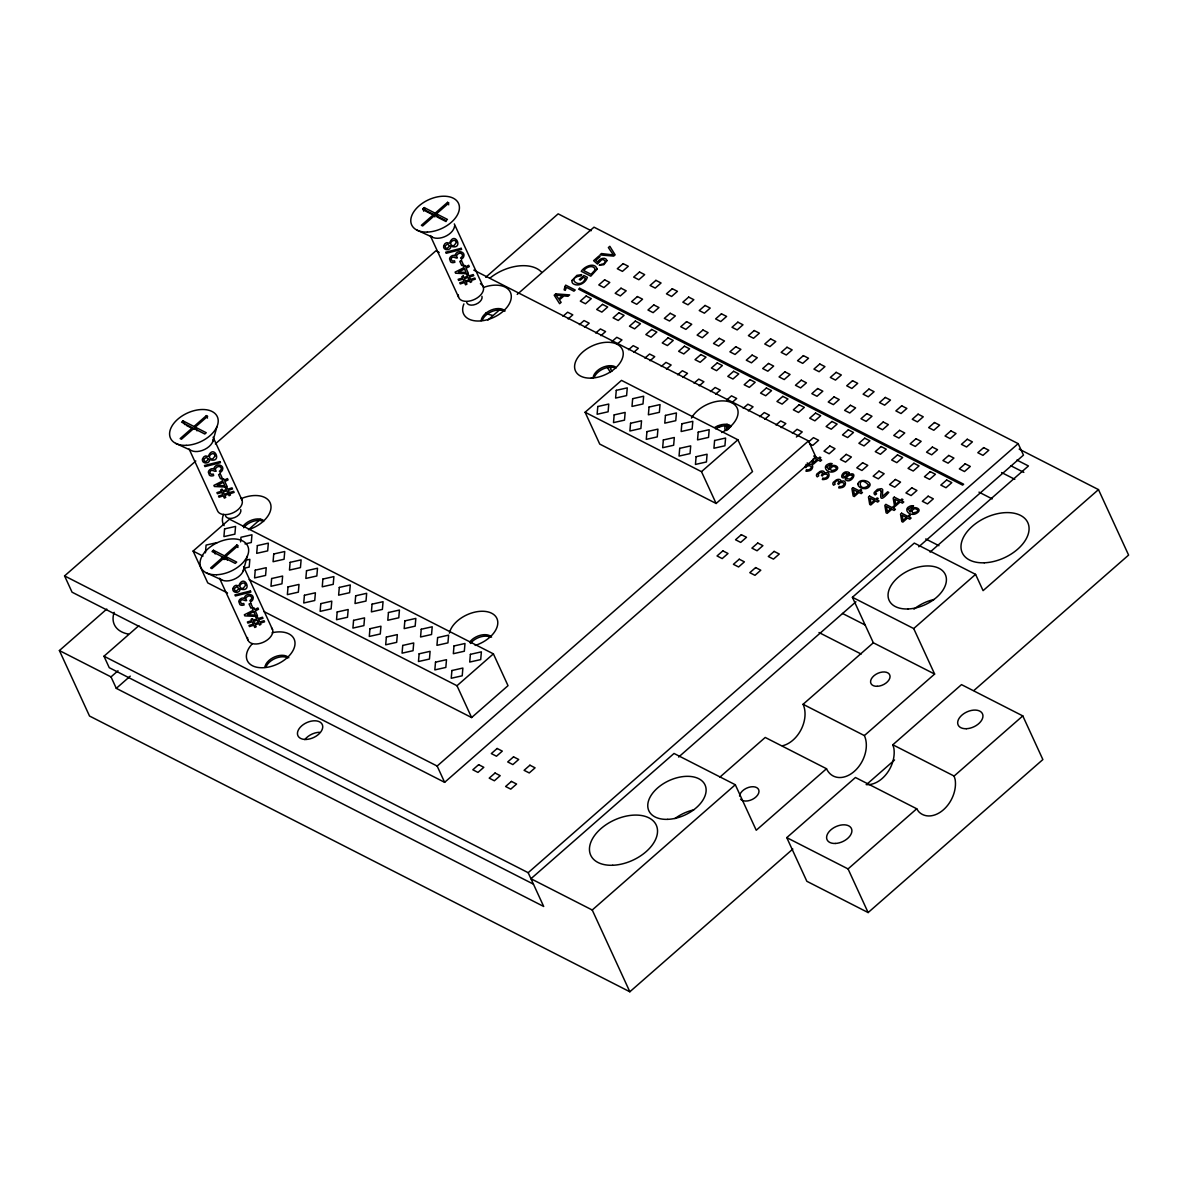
<?xml version="1.0" encoding="UTF-8"?>
<svg xmlns="http://www.w3.org/2000/svg" width="1188" height="1188" viewBox="0 0 1188 1188"><rect width="100%" height="100%" fill="white"/><g stroke="black" fill="none" stroke-linecap="round" stroke-linejoin="round"><path stroke-width="1.5" d="M205.42 552.821L206.088 545.084L217.077 542.619M240.57 541.891L240.971 537.258L251.96 534.778L251.292 542.515L245.01 543.926M727.071 424.175L726.551 428.482L729.194 426.18M725.408 424.591C723.923 430.041 725.229 433.635 730.575 426.522M212.711 441.802L216.973 426.596M243.154 571.176L247.416 555.969M423.908 211.33L422.779 208.865L424.235 207.588L435.194 213.187L436.902 216.884M183.026 420.879L181.556 422.156L192.53 427.754L180.16 438.58L181.437 439.248L193.822 428.408L204.796 434.006L206.252 432.729L195.278 427.131L207.662 416.29L206.37 415.637L193.986 426.477L183.026 420.879L184.719 424.576M434.882 216.929L433.739 214.464L421.369 225.304L422.646 225.958L435.031 215.117L446.005 220.716L447.46 219.438L436.486 213.84L448.871 202.999L447.579 202.346L435.194 213.187M473.819 270.136L808.493 440.926L815.978 457.202L444.639 782.328L72.052 592.188L64.568 575.913L195.797 461.018M215.34 443.911L435.907 250.787L439.204 252.465M792.841 849.049L629.848 991.772L89.516 716.022L59.4 650.549L106.772 609.073M485.714 277.294L558.152 213.855L591.208 230.724M227.532 592.99L207.752 582.892L193.109 551.069L229.522 519.201L493.391 653.86L508.019 685.669L471.621 717.552L263.825 611.508M226.136 559.548L224.428 555.85L213.469 550.252L212.013 551.529L222.973 557.127L224.116 559.593M533.442 884.154L109.251 667.686L103.98 656.221L138.877 625.66M249.168 529.091L260.335 519.319M487.897 320.077L500.46 309.073M517.211 294.401L594 227.175L1018.19 443.644L1023.462 455.123L918.755 546.792M222.973 557.127L210.603 567.968L211.895 568.621L224.265 557.781L235.239 563.379L236.694 562.102L225.72 556.504L238.105 545.663L236.813 545.01L224.428 555.85M59.4 650.549L111.019 676.893L117.998 670.774M111.019 676.893L116.29 688.357L130.249 676.135M562.978 316.29L567.641 312.206L572.794 314.85L568.146 318.919M579.373 324.651L584.021 320.567L589.189 323.21L584.526 327.294M595.752 333.011L600.415 328.942L605.568 331.571L600.92 335.655M612.147 341.372L616.795 337.303L621.963 339.931L617.3 344.015M628.526 349.747L633.189 345.663L638.342 348.292L633.694 352.376M612.548 366.661L610.305 368.636L611.998 371.131M644.921 358.108L649.569 354.024L654.736 356.652L650.074 360.736M585.105 412.266L621.502 380.383L737.897 439.783L752.524 471.591L716.126 503.474L599.732 444.074L585.105 412.266L701.484 471.666L716.126 503.474M661.3 366.468L665.963 362.385L671.131 365.013L666.468 369.097M677.695 374.829L682.343 370.745L687.51 373.388L682.848 377.457M694.074 383.189L698.737 379.106L703.905 381.749L699.242 385.833M710.469 391.55L715.117 387.481L720.284 390.11L715.621 394.193M726.848 399.911L731.511 395.842L736.679 398.47L732.016 402.554M743.243 408.286L747.905 404.202L753.058 406.831L748.395 410.914M759.622 416.646L764.285 412.563L769.453 415.191L764.79 419.275M249.183 579.685L456.994 685.728L493.391 653.86M701.484 471.666L737.897 439.783M776.016 425.007L780.679 420.923L785.832 423.567L781.169 427.635M792.396 433.368L797.059 429.284L802.227 431.927L796.391 437.021M64.568 575.913L437.154 766.052L808.493 440.926M808.79 441.728L813.453 437.644L818.606 440.288L812.785 445.381L810.201 444.074M103.98 656.221L528.17 872.69L1018.19 443.644M719.75 777.249L765.221 737.451L826.506 768.725A26.789 19.067 -63 0 0 854.291 771.383A26.789 19.067 -63 0 0 864.374 735.58L934.629 674.056L873.343 642.782L852.405 597.282L914.3 543.094L975.586 574.368L983.085 590.644L1098.484 489.605L1128.6 555.078L973.952 690.48M678.63 757.038L855.939 601.796M930.1 552.093L1028.452 465.963L1016.898 460.068M782.343 745.812A26.789 19.067 -63 0 0 803.073 704.291L873.343 642.782M735.313 784.748L674.027 753.459L530.947 878.734L592.233 910.008L735.313 784.748L756.236 830.249L826.506 768.725M852.405 597.282L913.706 628.556L975.586 574.368M786.768 837.629L855.449 777.501L916.735 808.776L918.576 811.553A26.789 19.067 -63 0 0 943.42 809.8A26.789 19.067 -63 0 0 955.152 779.536L954.113 776.046L892.827 744.772L961.508 684.63L1022.794 715.904L1042.871 759.563L868.131 912.562L806.845 881.288L786.768 837.629L848.054 868.918L868.131 912.562M866.676 784.392L894.549 760.008M848.054 868.918L916.735 808.776M954.113 776.046L1022.794 715.904M720.774 425.853L719.289 426.967L718.443 426.076M245.144 560.394L249.851 559.34L249.183 567.077L244.476 568.131M851.469 475.111L852.271 475.512A2.851 1.752 -24.7 0 1 852.657 476.522L850.252 479.016L847.133 478.853A2.881 1.767 -24.7 0 1 847.326 476.655L848.232 475.839A2.985 1.827 -24.7 0 1 851.469 475.111M416.914 230.086L432.462 237.229M175.705 443.376L191.238 450.519A13.395 8.212 -24.7 0 0 204.841 449.361A13.395 8.212 -24.7 0 0 213.335 439.397M206.148 572.75L221.696 579.893M1019.17 449.123L1098.484 489.605M1010.632 465.651L1023.833 472.379M1001.588 472.542L1014.804 479.284M978.986 492.144L992.218 498.901M422.779 208.865L433.739 214.464M432.194 214.479L425.928 211.286L424.235 207.588M446.02 221.547L438.194 217.538L436.486 213.84M813.691 456.014L818.324 458.375L819.765 457.098L820.849 457.647L819.393 458.924L821.665 460.083L820.344 461.241L818.072 460.068L813.409 464.152L812.34 463.602L811.835 460.632M814.136 458.063L817.002 459.533L813.646 462.474L813.023 459.043M925.719 538.966L938.936 545.708M842.485 613.439L865.176 625.022M819.007 632.536L861.152 654.039M803.073 704.291L864.374 735.58M186.293 425.378L194.119 429.373M221.443 557.142L224.577 558.746M193.109 551.069L203.014 556.118M116.29 688.357L543.703 906.474L528.17 872.69M806.162 464.33L805.004 467.003L805.88 467.656C806.904 464.374 813.869 465.622 810.409 468.829A2.703 1.648 -24.7 0 1 807.602 469.884L806.444 469.72L805.954 471.146A4.485 2.747 -24.7 0 0 808.271 471.012C814.24 470.7 814.27 461.152 807.662 465.206L807.959 464.463A3.208 1.975 -24.7 0 0 807.216 462.919M606.905 366.81L610.498 372.453M913.706 628.556L934.629 674.056M447.579 202.346L448.708 204.811M454.306 223.908L483.323 286.976M430.294 235.64L458.538 297.059M592.233 910.008L629.848 991.772M456.994 685.728L471.621 717.552M437.154 766.052L444.639 782.328M206.37 415.637L207.499 418.102M213.098 437.199L242.114 500.267M195.278 427.131L196.985 430.828M193.986 426.477L195.114 428.942M236.813 545.01L237.942 547.475M243.555 566.572L272.557 629.64M189.085 448.93L217.33 510.35A13.395 8.212 -24.7 0 0 233.843 512.429A13.395 8.212 -24.7 0 0 241.03 498.411M225.72 556.504L227.428 560.201M213.469 550.252L215.162 553.95M219.528 578.304L247.772 639.723M892.827 744.772L893.866 748.247A26.789 19.067 -63 0 1 866.156 784.6M240.748 509.607A8.242 5.049 -24.7 0 1 234.675 517.537A8.242 5.049 -24.7 0 1 225.497 515.815M454.544 226.121A13.395 8.212 -24.7 0 1 444.446 236.798A13.395 8.212 -24.7 0 1 430.605 235.848M480.398 283.739A13.395 8.212 -24.7 0 1 475.051 299.153A13.395 8.212 -24.7 0 1 458.301 294.847M481.957 296.317A8.242 5.049 -24.7 0 1 475.883 304.247A8.242 5.049 -24.7 0 1 466.706 302.524M243.778 568.785A13.395 8.212 -24.7 0 1 233.694 579.462A13.395 8.212 -24.7 0 1 219.839 578.511M271.488 627.784A13.395 8.212 -24.7 0 1 262.697 642.53A13.395 8.212 -24.7 0 1 247.549 637.511M304.811 739.604A13.395 8.212 -24.7 0 1 319.379 732.268M128.319 634.065A36.071 22.112 -24.7 0 1 114.167 612.34M492.381 315.31A36.071 22.112 -24.7 0 1 485.669 313.097M489.931 278.111A36.071 22.112 -24.7 0 1 541.609 272.215M674.947 818.577A30.918 18.949 -24.7 0 1 693.688 809.889M914.003 609.162A30.918 18.949 -24.7 0 1 933.961 599.509M739.545 796.064A10.306 6.311 -24.7 0 1 753.133 786.723A10.306 6.311 -24.7 0 1 756.325 796.613A10.306 6.311 -24.7 0 1 740.555 799.197M272.156 632.729A25.765 15.786 -24.7 0 1 294.075 648.202A25.765 15.786 -24.7 0 1 259.103 667.611A25.765 15.786 -24.7 0 1 252.331 643.748M241.832 498.366A25.765 15.786 -24.7 0 1 270.79 504.781A25.765 15.786 -24.7 0 1 248.411 529.7M224.087 525.631A25.765 15.786 -24.7 0 1 223.626 514.3M483.679 287.392A25.765 15.786 -24.7 0 1 511.3 296.896A25.765 15.786 -24.7 0 1 482.877 320.671A25.765 15.786 -24.7 0 1 463.914 303.92M691.446 418.087A25.765 15.786 -24.7 0 1 731.6 402.702A25.765 15.786 -24.7 0 1 721.695 432.521M449.42 633.13A25.765 15.786 -24.7 0 1 475.289 612.028A25.765 15.786 -24.7 0 1 497.802 622.75A25.765 15.786 -24.7 0 1 475.185 645.426M266.186 666.542A13.395 8.212 -24.7 0 1 287.644 657.81M470.418 643.48A13.395 8.212 -24.7 0 1 490.421 637.184M482.462 319.795A13.395 8.212 -24.7 0 1 503.935 311.078M243.629 527.754A13.395 8.212 -24.7 0 1 263.647 521.458M242.961 526.269A13.395 8.212 -24.7 0 1 262.979 519.973M594.401 376.923A13.395 8.212 -24.7 0 1 615.859 368.191M715.592 428.809A13.395 8.212 -24.7 0 1 730.709 426.804M264.879 667.448A13.395 8.212 -24.7 0 1 274.963 656.771A13.395 8.212 -24.7 0 1 288.818 657.721M469.735 641.995A13.395 8.212 -24.7 0 1 491.594 637.095M481.155 320.715A13.395 8.212 -24.7 0 1 491.253 310.038A13.395 8.212 -24.7 0 1 505.093 310.989M593.094 377.843A13.395 8.212 -24.7 0 1 601.588 367.879A13.395 8.212 -24.7 0 1 615.191 366.721M714.909 427.338A13.395 8.212 -24.7 0 1 730.026 425.319M857.855 484.08C857.959 487.526 862.607 488.847 865.532 488.684A4.01 2.465 -24.7 0 0 868.161 487.659C875.526 482.209 859.592 476.626 857.855 484.08M881.258 491.327C879.64 499.747 881.184 501.069 888.773 492.411L887.644 491.832L882.387 496.45L882.699 489.694A4.559 2.792 -24.7 0 0 881.244 488.669L877.427 489.352L874.309 492.381A3.995 2.45 -24.7 0 0 874.264 494.03L875.125 494.936L876.596 493.807L875.942 493.272A2.614 1.604 -24.7 0 1 876.061 491.802L879.684 489.857L881.258 491.327M215.37 455.553L212.86 458.791A2.881 2.272 -30.1 0 1 209.994 458.152L209.548 457.246A2.985 2.361 -30.1 0 1 210.9 454.41L212.028 453.831A2.851 2.242 -30.1 0 1 213.692 453.712L215.37 455.553M245.812 584.942L243.302 588.164A2.881 2.272 -30.1 0 1 241.654 588.283A2.866 2.257 -30.1 0 1 240.407 587.525L239.991 586.62A2.985 2.361 -30.1 0 1 241.357 583.783L242.471 583.204A2.851 2.242 -30.1 0 1 244.134 583.085L245.812 584.942M456.578 242.278L454.068 245.5A2.881 2.272 -30.1 0 1 451.202 244.877L450.757 243.956A2.985 2.361 -30.1 0 1 452.108 241.119L453.237 240.54A2.851 2.242 -30.1 0 1 454.9 240.422L456.578 242.278M214.152 468.161L214.122 469.23L213.32 468.829A3.208 2.539 -30.1 0 0 210.677 469.111L209.831 469.676A3.846 3.044 -30.1 0 0 208.346 472.2L209.4 475.155A4.203 3.312 -30.1 0 0 211.984 475.943L213.647 475.601L213.335 474.101L211.197 474.354L209.801 472.572C210.781 467.938 214.315 472.126 216.186 471.235C213.172 468.369 219.305 464.434 221.087 467.745A2.703 2.124 -30.1 0 1 220.478 470.3L219.394 471.22L220.24 472.453L220.983 471.918A4.485 3.534 -30.1 0 0 222.498 469.973C224.621 464.508 215.355 463.038 214.152 468.161M244.609 597.534L244.565 598.618L243.778 598.203A3.208 2.539 -30.1 0 0 241.134 598.485L240.273 599.049A3.846 3.044 -30.1 0 0 238.803 601.574L239.857 604.529A4.203 3.312 -30.1 0 0 242.426 605.316L244.104 604.974L243.778 603.489L241.639 603.742L240.258 601.945C241.238 597.312 244.758 601.499 246.629 600.608C243.614 597.742 249.747 593.822 251.529 597.119A2.703 2.124 -30.1 0 1 250.92 599.673L249.851 600.593L250.683 601.826L251.44 601.291A4.485 3.534 -30.1 0 0 252.94 599.346C255.064 593.881 245.797 592.411 244.609 597.534M455.36 254.871L455.331 255.955L454.529 255.539A3.208 2.539 -30.1 0 0 451.9 255.821L451.039 256.385A3.846 3.044 -30.1 0 0 449.554 258.91L450.608 261.865A4.203 3.312 -30.1 0 0 453.192 262.652L454.87 262.31L454.544 260.825L452.405 261.078L451.009 259.281C451.989 254.648 455.524 258.836 457.395 257.945C454.38 255.078 460.513 251.158 462.295 254.455A2.703 2.124 -30.1 0 1 461.687 257.009L460.602 257.93L461.449 259.162L462.206 258.628A4.485 3.534 -30.1 0 0 463.706 256.682C465.83 251.217 456.563 249.747 455.36 254.871M564.983 286.605L564.107 289.813L565.236 290.392L566.468 287.362L573.908 291.164L575.23 290.006L565.666 285.135L564.983 286.605M607.009 260.588L603.831 264.716L599.242 265.31L601.559 264.211A2.747 1.678 -24.7 0 0 604.38 263.142L605.301 260.989L603.281 259.652A2.985 1.827 -24.7 0 0 601.529 259.89L597.475 264.078L593.614 260.677L598.96 255.999L600.074 256.563L595.797 260.321L597.772 262.132C598.856 258.598 605.613 256.311 607.009 260.588M826.833 466.795L828.853 469.706C829.001 461.583 844.015 466.453 834.585 471.339A4.826 2.955 -24.7 0 1 831.496 472.052C826.789 472.557 822.363 466.513 828.066 464.166A3.846 2.361 -24.7 0 1 830.858 463.424L832.164 463.647L826.833 466.795M908.241 509.073L910.26 511.983C910.394 503.875 925.422 508.731 915.978 513.632A4.826 2.955 -24.7 0 1 912.904 514.345C908.196 514.85 903.771 508.806 909.459 506.459A3.846 2.361 -24.7 0 1 912.25 505.717L913.572 505.925L908.241 509.073M224.577 528.883L223.923 536.62L234.897 534.154L235.566 526.418L224.577 528.883M255.242 570.166L254.588 577.903L265.577 575.438L266.231 567.701L255.242 570.166M257.351 545.619L256.697 553.341L267.671 550.876L268.339 543.154L257.351 545.619M271.636 578.526L270.968 586.263L281.957 583.798L282.625 576.061L271.636 578.526M273.745 553.979L273.077 561.716L284.066 559.251L284.734 551.514L273.745 553.979M288.016 586.902L287.362 594.624L298.351 592.159L299.005 584.422L288.016 586.902M290.124 562.34L289.471 570.077L300.445 567.612L301.113 559.875L290.124 562.34M304.41 595.262L303.742 602.984L314.731 600.519L315.399 592.797L304.41 595.262M306.519 570.7L305.851 578.437L316.84 575.972L317.508 568.235L306.519 570.7M320.79 603.623L320.136 611.36L331.125 608.895L331.779 601.158L320.79 603.623M322.898 579.061L322.245 586.798L333.219 584.333L333.887 576.596L322.898 579.061M337.184 611.983L336.516 619.72L347.505 617.255L348.173 609.518L337.184 611.983M339.293 587.421L338.625 595.158L349.614 592.693L350.282 584.956L339.293 587.421M353.579 620.344L352.91 628.081L363.899 625.616L364.553 617.879L353.579 620.344M355.672 595.797L355.019 603.519L366.008 601.054L366.661 593.317L355.672 595.797M369.958 628.704L369.29 636.441L380.279 633.976L380.947 626.239L369.958 628.704M372.067 604.157L371.399 611.879L382.388 609.414L383.056 601.692L372.067 604.157M386.352 637.065L385.684 644.802L396.673 642.337L397.327 634.6L386.352 637.065M388.446 612.518L387.793 620.255L398.782 617.79L399.435 610.053L388.446 612.518M402.732 645.44L402.064 653.162L413.053 650.697L413.721 642.96L402.732 645.44M404.841 620.879L404.172 628.615L415.161 626.15L415.83 618.413L404.841 620.879M419.126 653.801L418.458 661.523L429.447 659.058L430.101 651.336L419.126 653.801M421.22 629.239L420.567 636.976L431.556 634.511L432.209 626.774L421.22 629.239M435.506 662.162L434.838 669.898L445.827 667.433L446.495 659.696L435.506 662.162M437.615 637.6L436.946 645.336L447.935 642.871L448.604 635.135L437.615 637.6M451.9 670.522L451.232 678.259L462.221 675.794L462.875 668.057L451.9 670.522M453.994 645.96L453.341 653.697L464.33 651.232L464.983 643.495L453.994 645.96M470.389 654.336L469.72 662.058L480.709 659.592L481.378 651.856L470.389 654.336M597.787 406.519L597.119 414.256L608.108 411.791L608.761 404.054L597.787 406.519M614.166 414.894L613.498 422.616L624.487 420.151L625.155 412.429L614.166 414.894M616.275 390.332L615.607 398.069L626.596 395.604L627.264 387.867L616.275 390.332M630.561 423.255L629.892 430.992L640.881 428.512L641.535 420.79L630.561 423.255M632.655 398.693L632.001 406.43L642.99 403.965L643.644 396.228L632.655 398.693M646.94 431.615L646.272 439.352L657.261 436.887L657.929 429.15L646.94 431.615M649.049 407.053L648.381 414.79L659.37 412.325L660.038 404.588L649.049 407.053M663.335 439.976L662.666 447.713L673.655 445.248L674.309 437.511L663.335 439.976M665.443 415.414L664.775 423.151L675.764 420.686L676.418 412.949L665.443 415.414M679.714 448.336L679.046 456.073L690.035 453.608L690.703 445.871L679.714 448.336M681.823 423.789L681.155 431.511L692.144 429.046L692.812 421.324L681.823 423.789M696.109 456.697L695.44 464.434L706.429 461.969L707.083 454.232L696.109 456.697M698.217 432.15L697.549 439.887L708.538 437.407L709.191 429.685L698.217 432.15M714.597 440.51L713.929 448.247L724.918 445.782L725.586 438.045L714.597 440.51M849.212 473.18L848.781 474.621C859.147 470.374 851.306 484.867 845.41 479.714L845.767 477.249C838.594 480.472 842.099 470.73 847.282 471.948A3.846 2.361 -24.7 0 1 848.975 472.661L849.212 473.18M202.465 459.117C201.366 464.107 209.712 464.33 209.667 459.578C223.314 463.825 213.662 442.782 208.256 456.519L205.732 455.94A3.846 3.029 -30.1 0 0 203.534 457.187L202.465 459.117M232.907 588.491C231.823 593.48 240.169 593.703 240.125 588.951C253.757 593.213 244.104 572.156 238.714 585.892L236.174 585.313A3.846 3.029 -30.1 0 0 233.977 586.56L232.907 588.491M443.673 245.827C442.575 250.817 450.92 251.039 450.876 246.287C464.523 250.549 454.87 229.492 449.48 243.228L446.94 242.649A3.846 3.029 -30.1 0 0 444.743 243.896L443.673 245.827M571.963 280.502L572.111 282.388A9.266 5.688 -24.7 0 0 573.403 283.902C578.645 287.051 585.832 282.744 587.377 277.324L583.843 275.512L579.299 279.507L580.412 280.071L583.575 277.309L585.342 278.215C581.348 290.6 564.701 277.829 580.709 275.913L581.674 274.636L576.908 275.364L571.963 280.502M830.1 468.725L831.555 470.686L835.357 469.691A2.554 1.559 -24.7 0 0 836.144 468.547A3.163 1.931 -24.7 0 0 835.951 467.389L834.154 466.468A2.94 1.812 -24.7 0 0 832.461 466.661L830.1 468.725M911.508 511.018L912.948 512.978L916.765 511.983A2.554 1.559 -24.7 0 0 917.552 510.84A3.163 1.931 -24.7 0 0 917.344 509.667L915.547 508.746A2.94 1.812 -24.7 0 0 913.869 508.954L911.508 511.018M822.824 473.299L821.398 475.363L822.274 476.017C823.299 472.735 830.264 473.982 826.803 477.19A2.703 1.648 -24.7 0 1 823.982 478.244L822.824 478.081L822.348 479.507A4.485 2.747 -24.7 0 0 824.665 479.373C830.62 479.061 830.65 469.512 824.041 473.567L824.338 472.824A3.208 1.975 -24.7 0 0 823.596 471.294L822.868 471.057A3.846 2.361 -24.7 0 0 819.943 471.532L816.973 473.878A4.203 2.569 -24.7 0 0 816.572 475.987L817.225 476.863L818.74 475.824L818.116 474.576L819.779 472.676L821.502 472.275L822.824 473.299M839.203 481.66L837.778 483.739L838.654 484.392C839.678 481.095 846.643 482.343 843.183 485.55A2.703 1.648 -24.7 0 1 840.376 486.62L839.218 486.441L838.728 487.867A4.485 2.747 -24.7 0 0 841.045 487.733C847.014 487.422 847.044 477.873 840.436 481.927L840.733 481.185A3.208 1.975 -24.7 0 0 839.99 479.655L839.263 479.417A3.846 2.361 -24.7 0 0 836.322 479.893L833.367 482.254A4.203 2.569 -24.7 0 0 832.966 484.348L833.605 485.224L835.134 484.184L834.511 482.952L836.174 481.036L837.896 480.635L839.203 481.66M597.163 269.171L590.792 276.165L581.274 271.31C584.199 266.498 594.95 261.494 597.163 269.171M208.509 459.177L206.118 461.538A2.435 1.931 -30.1 0 1 204.084 460.528L204.128 458.954L206.296 457.38L208.509 459.177M238.951 588.55L236.575 590.911A2.435 1.931 -30.1 0 1 234.526 589.901L234.571 588.327L236.739 586.753L238.951 588.55M449.717 245.886L447.327 248.247A2.435 1.931 -30.1 0 1 445.292 247.238L445.337 245.664L447.505 244.089L449.717 245.886M595.337 269.691L591.089 274.339L583.813 270.626C586.115 266.899 593.614 264.271 595.337 269.691M868.755 485.283C857.558 494.46 857.276 472.735 868.755 485.283M847.653 474.398L845.114 476.611L843.094 476.076A2.435 1.5 -24.7 0 1 843.822 474.205L846.376 473.255L847.653 474.398M601.544 253.564L599.999 254.9L613.676 256.118L615.132 254.841L609.83 246.302L608.375 247.579L613.364 254.945L601.544 253.564M555.746 293.882L554.217 295.218L559.607 303.683L561.122 302.361L559.414 299.866L563.899 295.931L568.042 296.302L569.661 294.891L555.746 293.882M562.444 295.782L558.806 298.975L555.954 295.084L562.444 295.782M579.67 288.268L578.645 289.159L962.607 485.105L963.646 484.214L579.67 288.268M586.13 296.02L580.308 301.113L585.476 303.757L591.297 298.648L586.13 296.02M604.633 279.819L598.797 284.927L603.964 287.555L609.786 282.462L604.633 279.819M623.121 263.632L617.3 268.726L622.453 271.369L628.289 266.261L623.121 263.632M602.524 304.38L596.703 309.474L601.856 312.117L607.677 307.009L602.524 304.38M621.012 288.194L615.191 293.288L620.344 295.916L626.18 290.822L621.012 288.194M639.515 271.993L633.679 277.101L638.847 279.729L644.668 274.636L639.515 271.993M618.903 312.741L613.082 317.849L618.25 320.478L624.071 315.384L618.903 312.741M637.407 296.555L631.571 301.648L636.738 304.291L642.56 299.183L637.407 296.555M655.895 280.353L650.074 285.462L655.227 288.09L661.063 282.996L655.895 280.353M635.298 321.102L629.477 326.21L634.63 328.838L640.451 323.745L635.298 321.102M653.786 304.915L647.965 310.009L653.118 312.652L658.954 307.543L653.786 304.915M672.289 288.714L666.453 293.822L671.621 296.451L677.442 291.357L672.289 288.714M651.677 329.462L645.856 334.571L651.024 337.199L656.845 332.105L651.677 329.462M670.181 313.276L664.344 318.369L669.512 321.012L675.333 315.904L670.181 313.276M688.669 297.089L682.848 302.183L688.001 304.811L693.837 299.718L688.669 297.089M668.072 337.838L662.251 342.931L667.404 345.56L673.225 340.466L668.072 337.838M686.56 321.636L680.739 326.745L685.907 329.373L691.728 324.279L686.56 321.636M705.063 305.45L699.227 310.543L704.395 313.187L710.216 308.078L705.063 305.45M684.451 346.198L678.63 351.292L683.798 353.935L689.619 348.827L684.451 346.198M702.954 329.997L697.118 335.105L702.286 337.734L708.107 332.64L702.954 329.997M721.443 313.81L715.621 318.904L720.774 321.547L726.611 316.439L721.443 313.81M700.846 354.559L695.025 359.652L700.178 362.295L705.999 357.187L700.846 354.559M719.334 338.357L713.513 343.466L718.681 346.094L724.502 341.001L719.334 338.357M737.837 322.171L732.001 327.264L737.169 329.908L742.99 324.799L737.837 322.171M717.225 362.919L711.404 368.013L716.572 370.656L722.393 365.548L717.225 362.919M735.728 346.733L729.907 351.826L735.06 354.455L740.881 349.361L735.728 346.733M754.217 330.531L748.395 335.64L753.548 338.268L759.384 333.175L754.217 330.531M733.62 371.28L727.799 376.388L732.951 379.017L738.773 373.923L733.62 371.28M752.108 355.093L746.287 360.187L751.455 362.83L757.276 357.722L752.108 355.093M770.611 338.892L764.775 344L769.943 346.629L775.764 341.535L770.611 338.892M749.999 379.64L744.178 384.749L749.346 387.377L755.167 382.284L749.999 379.64M768.502 363.454L762.681 368.547L767.834 371.191L773.655 366.082L768.502 363.454M786.991 347.252L781.169 352.361L786.322 354.989L792.158 349.896L786.991 347.252M766.394 388.001L760.572 393.109L765.725 395.738L771.547 390.644L766.394 388.001M784.882 371.814L779.061 376.908L784.229 379.551L790.05 374.443L784.882 371.814M803.385 355.628L797.549 360.721L802.717 363.35L808.538 358.256L803.385 355.628M782.773 396.376L776.952 401.47L782.12 404.098L787.941 399.005L782.773 396.376M801.276 380.175L795.455 385.283L800.608 387.912L806.429 382.818L801.276 380.175M819.765 363.988L813.943 369.082L819.111 371.725L824.932 366.617L819.765 363.988M799.168 404.737L793.346 409.83L798.499 412.474L804.335 407.365L799.168 404.737M817.656 388.535L811.835 393.644L817.002 396.272L822.824 391.179L817.656 388.535M836.159 372.349L830.323 377.442L835.491 380.086L841.312 374.977L836.159 372.349M815.547 413.097L809.726 418.191L814.894 420.834L820.715 415.726L815.547 413.097M834.05 396.896L828.229 402.004L833.382 404.633L839.203 399.539L834.05 396.896M852.539 380.709L846.717 385.803L851.885 388.446L857.706 383.338L852.539 380.709M831.942 421.458L826.12 426.551L831.273 429.195L837.109 424.086L831.942 421.458M850.43 405.271L844.609 410.365L849.776 412.993L855.598 407.9L850.43 405.271M868.933 389.07L863.112 394.178L868.265 396.807L874.086 391.713L868.933 389.07M829.833 446.02L824.012 451.113L829.165 453.742L835.001 448.648L829.833 446.02M848.321 429.818L842.5 434.927L847.668 437.555L853.489 432.462L848.321 429.818M866.824 413.632L861.003 418.725L866.156 421.369L871.977 416.26L866.824 413.632M885.312 397.431L879.491 402.539L884.659 405.167L890.48 400.074L885.312 397.431M478.645 764.671L472.824 769.779L477.977 772.408L483.813 767.314L478.645 764.671M497.148 748.485L491.312 753.578L496.48 756.221L502.301 751.113L497.148 748.485M722.853 550.861L717.032 555.954L722.2 558.583L728.021 553.489L722.853 550.861M741.357 534.659L735.521 539.768L740.688 542.396L746.51 537.303L741.357 534.659M846.227 454.38L840.391 459.474L845.559 462.117L851.38 457.009L846.227 454.38M864.716 438.179L858.894 443.287L864.047 445.916L869.883 440.822L864.716 438.179M883.204 421.992L877.383 427.086L882.55 429.729L888.372 424.621L883.204 421.992M901.707 405.791L895.886 410.899L901.039 413.528L906.86 408.434L901.707 405.791M495.04 773.032L489.204 778.14L494.371 780.768L500.193 775.675L495.04 773.032M513.528 756.845L507.707 761.939L512.86 764.582L518.696 759.474L513.528 756.845M739.248 559.221L733.412 564.315L738.58 566.958L744.401 561.85L739.248 559.221M757.736 543.02L751.915 548.128L757.068 550.757L762.904 545.663L757.736 543.02M862.607 462.741L856.786 467.834L861.939 470.478L867.775 465.369L862.607 462.741M881.11 446.54L875.274 451.648L880.442 454.276L886.263 449.183L881.11 446.54M899.598 430.353L893.777 435.447L898.93 438.09L904.751 432.981L899.598 430.353M918.086 414.166L912.265 419.26L917.433 421.889L923.254 416.795L918.086 414.166M511.419 781.407L505.598 786.501L510.766 789.129L516.587 784.035L511.419 781.407M529.922 765.206L524.086 770.314L529.254 772.942L535.075 767.834L529.922 765.206M755.627 567.582L749.806 572.675L754.974 575.319L760.795 570.21L755.627 567.582M774.13 551.381L768.294 556.489L773.462 559.117L779.283 554.024L774.13 551.381M852.984 487.615L851.9 488.565L853.162 496.005L854.246 496.554L858.894 492.471L861.181 493.629L862.488 492.471L860.216 491.312L861.671 490.05L860.602 489.501L859.147 490.763L852.984 487.615M879.001 471.101L873.165 476.195L878.333 478.838L884.154 473.73L879.001 471.101M897.489 454.915L891.668 460.008L896.821 462.637L902.657 457.543L897.489 454.915M915.978 438.714L910.157 443.822L915.324 446.45L921.145 441.357L915.978 438.714M934.481 422.527L928.66 427.621L933.813 430.264L939.634 425.156L934.481 422.527M857.825 491.921L854.469 494.861L853.533 489.738L857.825 491.921M869.527 496.064L868.458 497.015L869.72 504.454L870.789 504.989L875.452 500.92L877.724 502.079L879.046 500.92L876.759 499.762L878.214 498.485L877.145 497.95L875.69 499.212L869.527 496.064M895.381 479.462L889.56 484.57L894.713 487.199L900.549 482.105L895.381 479.462M913.884 463.275L908.048 468.369L913.216 471.012L919.037 465.904L913.884 463.275M932.372 447.074L926.551 452.183L931.704 454.811L937.54 449.717L932.372 447.074M950.86 430.888L945.039 435.981L950.207 438.624L956.028 433.516L950.86 430.888M874.383 500.371L871.012 503.311L870.091 498.173L874.383 500.371M885.921 504.425L884.837 505.375L886.1 512.815L887.169 513.35L891.832 509.281L894.119 510.439L895.425 509.281L893.153 508.122L894.609 506.86L893.539 506.311L892.084 507.573L885.921 504.425M894.252 497.119L893.183 498.069L894.445 505.509L895.514 506.058L900.177 501.975L902.449 503.133L903.771 501.975L901.499 500.816L902.939 499.554L901.87 499.005L900.43 500.267L894.252 497.119M911.775 487.823L905.939 492.931L911.107 495.559L916.928 490.466L911.775 487.823M930.263 471.636L924.442 476.73L929.595 479.373L935.431 474.264L930.263 471.636M948.752 455.435L942.93 460.543L948.098 463.171L953.919 458.078L948.752 455.435M967.255 439.248L961.434 444.342L966.587 446.985L972.408 441.877L967.255 439.248M890.762 508.731L887.406 511.672L886.471 506.548L890.762 508.731M899.108 501.425L895.737 504.365L894.816 499.242L899.108 501.425M901.603 513.186L900.519 514.122L901.796 521.562L902.865 522.111L907.513 518.027L909.8 519.186L911.122 518.042L908.835 516.869L910.29 515.607L909.221 515.057L907.766 516.335L901.603 513.186M928.155 496.183L922.334 501.291L927.501 503.92L933.323 498.826L928.155 496.183M946.658 479.997L940.822 485.09L945.99 487.733L951.811 482.625L946.658 479.997M965.146 463.81L959.325 468.904L964.478 471.532L970.314 466.439L965.146 463.81M983.634 447.609L977.813 452.717L982.981 455.346L988.802 450.252L983.634 447.609M906.444 517.478L903.088 520.433L902.152 515.295L906.444 517.478M461.464 260.528L459.801 261.36L461.687 265.473L463.365 264.642L461.464 260.528M464.746 265.444L463.216 266.216L463.899 267.686L455.108 272.111L455.613 273.21L466.691 273.76L468.221 272.988L466.038 268.25L469.29 266.617L468.666 265.28L465.429 266.914L464.746 265.444M464.523 269.023L458.405 272.111L466.082 272.438L464.523 269.023M463.201 276.002L461.82 276.685L462.414 277.977L458.152 279.329L458.657 280.457L462.934 279.106L464.003 281.452L459.741 282.803L460.261 283.917L464.523 282.566L465.562 284.823L466.943 284.125L466.008 282.091L469.616 280.947L470.3 282.432L471.681 281.734L471.101 280.487L475.334 279.15L474.814 278.022L470.582 279.358L469.512 277.027L473.745 275.69L473.225 274.562L468.993 275.898L467.938 273.611L466.557 274.309L467.508 276.373L463.899 277.502L463.201 276.002M220.255 473.804L218.592 474.651L220.478 478.764L222.156 477.932L220.255 473.804M223.537 478.734L222.008 479.507L222.691 480.977L213.899 485.402L214.404 486.501L225.482 487.05L227.012 486.278L224.829 481.541L228.081 479.907L227.457 478.571L224.22 480.204L223.537 478.734M223.299 482.313L217.196 485.387L224.874 485.729L223.299 482.313M221.993 489.278L220.612 489.976L221.206 491.268L216.929 492.619L217.449 493.748L221.725 492.396L222.795 494.728L218.533 496.079L219.038 497.208L223.314 495.856L224.354 498.114L225.72 497.416L224.799 495.381L228.408 494.238L229.091 495.723L230.457 495.025L229.878 493.763L234.125 492.426L233.605 491.312L229.373 492.649L228.289 490.317L232.536 488.966L232.016 487.852L227.784 489.189L226.73 486.902L225.349 487.6L226.299 489.664L222.691 490.793L221.993 489.278M250.713 603.192L249.035 604.024L250.92 608.137L252.599 607.306L250.713 603.192M253.98 608.108L252.465 608.88L253.133 610.35L244.342 614.775L244.847 615.874L255.925 616.424L257.454 615.651L255.286 610.914L258.524 609.281L257.915 607.944L254.663 609.578L253.98 608.108M253.757 611.686L247.639 614.775L255.331 615.102L253.757 611.686M252.435 618.666L251.054 619.349L251.648 620.641L247.386 621.992L247.906 623.121L252.168 621.769L253.252 624.116L248.975 625.467L249.495 626.581L253.757 625.23L254.796 627.487L256.177 626.789L255.242 624.754L258.85 623.611L259.533 625.096L260.914 624.398L260.335 623.151L264.568 621.814L264.063 620.685L259.816 622.022L258.746 619.691L262.979 618.354L262.459 617.225L258.227 618.562L257.172 616.275L255.791 616.973L256.742 619.037L253.133 620.166L252.435 618.666M469.097 279.833L465.488 280.977L464.404 278.631L468.027 277.502L469.097 279.833M227.888 493.124L224.28 494.267L223.196 491.921L226.819 490.793L227.888 493.124M258.331 622.497L254.722 623.641L253.653 621.294L257.261 620.166L258.331 622.497M461.152 248.322L445.678 252.227L446.168 253.296L461.657 249.406L461.152 248.322M219.943 461.612L204.47 465.518L204.96 466.587L220.448 462.696L219.943 461.612M250.401 590.985L234.912 594.891L235.417 595.96L250.891 592.07L250.401 590.985M186.204 445.351A25.765 15.786 -24.7 0 0 217.731 417.76A25.765 15.786 -24.7 0 0 177.769 419.216A25.765 15.786 -24.7 0 0 186.204 445.351M427.413 232.076A25.765 15.786 -24.7 0 0 458.939 204.47A25.765 15.786 -24.7 0 0 418.978 205.925A25.765 15.786 -24.7 0 0 427.413 232.076M216.647 574.74A25.765 15.786 -24.7 0 0 248.173 547.133A25.765 15.786 -24.7 0 0 208.227 548.589A25.765 15.786 -24.7 0 0 216.647 574.74M306.088 739.441A13.395 8.212 -24.7 0 0 322.483 725.081A13.395 8.212 -24.7 0 0 301.707 725.838A13.395 8.212 -24.7 0 0 306.088 739.441M984.243 562.8A36.071 22.112 -24.7 0 0 1028.392 524.146A36.071 22.112 -24.7 0 0 972.452 526.18A36.071 22.112 -24.7 0 0 984.243 562.8M612.711 865.265A36.071 22.112 -24.7 0 0 656.845 826.625A36.071 22.112 -24.7 0 0 600.905 828.66A36.071 22.112 -24.7 0 0 612.711 865.265M667.715 819.349A30.918 18.949 -24.7 0 0 705.538 786.218A30.918 18.949 -24.7 0 0 657.588 787.971A30.918 18.949 -24.7 0 0 667.715 819.349M907.988 608.969A30.918 18.949 -24.7 0 0 945.826 575.838A30.918 18.949 -24.7 0 0 897.876 577.591A30.918 18.949 -24.7 0 0 907.988 608.969M877.234 686.308A10.306 6.311 -24.7 0 0 889.857 675.259A10.306 6.311 -24.7 0 0 873.863 675.838A10.306 6.311 -24.7 0 0 877.234 686.308M966.304 728.719A13.395 8.212 -24.7 0 0 982.699 714.359A13.395 8.212 -24.7 0 0 961.924 715.117A13.395 8.212 -24.7 0 0 966.304 728.719M835.253 843.465A13.395 8.212 -24.7 0 0 851.648 829.105A13.395 8.212 -24.7 0 0 830.858 829.863A13.395 8.212 -24.7 0 0 835.253 843.465M591.208 378.126A25.765 15.786 -24.7 0 0 622.75 350.519A25.765 15.786 -24.7 0 0 582.788 351.975A25.765 15.786 -24.7 0 0 591.208 378.126"/></g></svg>
